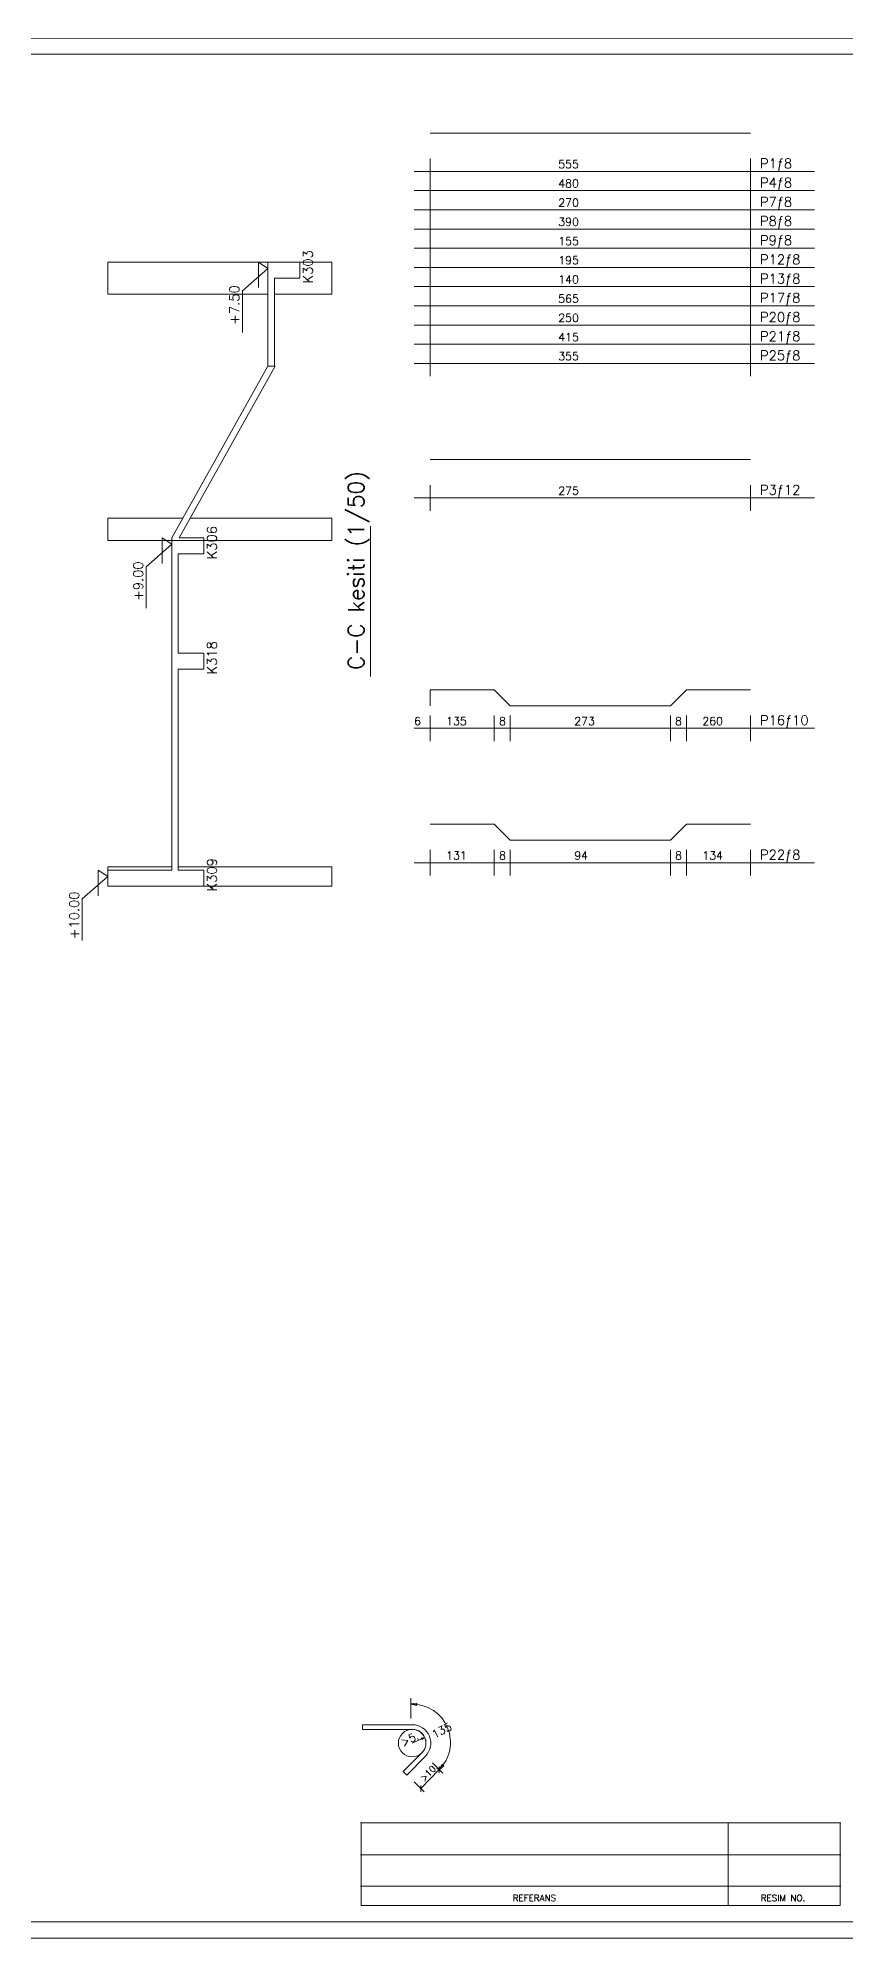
# Model space of a CAD drawing. Header units: inches. Extents: x 0 to 1.26, y 0 to 0.59.
# Drawn here: x 0.402 to 0.654, y 0 to 0.594 of the extents above; entities that cross this region are included whole.
import ezdxf

# ---------------------------------------------------------------- set-up
doc = ezdxf.new("R2010")
doc.units = ezdxf.units.IN
doc.header["$MEASUREMENT"] = 0
doc.linetypes.add('HIDDEN', pattern=[0.006, 0.002, -0.002, 0.002])
for name, color, linetype, lineweight in [('OLCU', 1, 'Continuous', 0), ('PENC2', 1, 'Continuous', 0), ('PENC3', 2, 'Continuous', 0), ('PENC4', 3, 'Continuous', 0), ('PENH2', 1, 'HIDDEN', 0)]:
    doc.layers.add(name, color=color, linetype=linetype, lineweight=lineweight)
doc.styles.add('RomanSTA', font='RomanSTA.ttf')

msp = doc.modelspace()

# ---------------------------------------------------------------- linework, layer by layer
at = {"layer": 'OLCU', "linetype": 'Continuous'}
for p, q in [((0.52249, 0.0457), (0.51929, 0.0488)), ((0.52142, 0.0467), (0.52716, 0.0526)), ((0.52143, 0.0457), (0.52142, 0.0477))]:
    msp.add_line(p, q, dxfattribs=at)
at = {"layer": 'PENC2', "linetype": 'Continuous'}
for p, q in [((0.52433, 0.556), (0.52433, 0.488)), ((0.62433, 0.556), (0.62433, 0.488)), ((0.51933, 0.552), (0.64433, 0.552)), ((0.51933, 0.546), (0.64433, 0.546)), ((0.51933, 0.54), (0.64433, 0.54)), ((0.51933, 0.534), (0.64433, 0.534)), ((0.47067, 0.5157), (0.47067, 0.5237)), ((0.47067, 0.5237), (0.47367, 0.5217)), ((0.51933, 0.528), (0.64433, 0.528)), ((0.46567, 0.5147), (0.47367, 0.5217)), ((0.51933, 0.522), (0.64433, 0.522)), ((0.46567, 0.5147), (0.46567, 0.5017)), ((0.51933, 0.516), (0.64433, 0.516)), ((0.51933, 0.51), (0.64433, 0.51)), ((0.51933, 0.504), (0.64433, 0.504)), ((0.51933, 0.498), (0.64433, 0.498)), ((0.51933, 0.492), (0.64433, 0.492)), ((0.52433, 0.454), (0.52433, 0.446)), ((0.62433, 0.454), (0.62433, 0.446)), ((0.51933, 0.45), (0.64433, 0.45)), ((0.43567, 0.4285), (0.44367, 0.4355)), ((0.44067, 0.4295), (0.44067, 0.4375)), ((0.44067, 0.4375), (0.44367, 0.4355)), ((0.43567, 0.4285), (0.43567, 0.4155)), ((0.52433, 0.382), (0.52433, 0.374)), ((0.54433, 0.382), (0.54433, 0.374)), ((0.54933, 0.382), (0.54933, 0.374)), ((0.59933, 0.382), (0.59933, 0.374)), ((0.60433, 0.382), (0.60433, 0.374)), ((0.62433, 0.382), (0.62433, 0.374)), ((0.51933, 0.378), (0.64433, 0.378)), ((0.52433, 0.34), (0.52433, 0.332)), ((0.54433, 0.34), (0.54433, 0.332)), ((0.54933, 0.34), (0.54933, 0.332)), ((0.59933, 0.34), (0.59933, 0.332)), ((0.60433, 0.34), (0.60433, 0.332)), ((0.62433, 0.34), (0.62433, 0.332)), ((0.42067, 0.3257), (0.42067, 0.3337)), ((0.42067, 0.3337), (0.42367, 0.3317)), ((0.51933, 0.336), (0.64433, 0.336)), ((0.41567, 0.3247), (0.42367, 0.3317)), ((0.41567, 0.3247), (0.41567, 0.3117)), ((0.51833, 0.0749), (0.51833, 0.0686)), ((0.51833, 0.0732), (0.52016, 0.0734)), ((0.52009, 0.0727), (0.51833, 0.0731)), ((0.52016, 0.0734), (0.52009, 0.0727)), ((0.52823, 0.0515), (0.52502, 0.0547)), ((0.52717, 0.0516), (0.52715, 0.0536)), ((0.52717, 0.0526), (0.52804, 0.0542)), ((0.52862, 0.0538), (0.52722, 0.0526)), ((0.52804, 0.0542), (0.52862, 0.0538))]:
    msp.add_line(p, q, dxfattribs=at)
at = {"layer": 'PENC2'}
msp.add_circle((0.5187, 0.0609), 0.00431, dxfattribs=at)
msp.add_arc((0.51866, 0.0611), 0.01201, 315.00428, 90.00122, dxfattribs=at)
at = {"layer": 'PENC3', "linetype": 'Continuous'}
for p, q in [((0, 0.5933), (0.841, 0.5937)), ((0, 0.5886), (0.841, 0.5886)), ((0.47367, 0.5237), (0.47367, 0.5187)), ((0.47367, 0.5237), (0.48367, 0.5237)), ((0.48367, 0.5237), (0.48367, 0.5187)), ((0.47367, 0.5187), (0.47367, 0.4912)), ((0.47567, 0.5187), (0.48367, 0.5187)), ((0.47567, 0.5187), (0.47567, 0.4912)), ((0.47367, 0.4912), (0.44367, 0.4375)), ((0.47596, 0.4912), (0.44596, 0.4375)), ((0.47367, 0.4912), (0.47567, 0.4912)), ((0.47367, 0.4912), (0.47596, 0.4912)), ((0.44367, 0.4375), (0.44367, 0.4325)), ((0.44596, 0.4375), (0.45367, 0.4375)), ((0.45367, 0.4375), (0.45367, 0.4325)), ((0.44367, 0.4325), (0.44367, 0.4015)), ((0.44567, 0.4325), (0.45367, 0.4325)), ((0.44567, 0.4325), (0.44567, 0.4015)), ((0.44367, 0.4015), (0.44367, 0.3965)), ((0.44567, 0.4015), (0.45367, 0.4015)), ((0.45367, 0.4015), (0.45367, 0.3965)), ((0.44367, 0.3965), (0.44367, 0.3337)), ((0.44567, 0.3965), (0.45367, 0.3965)), ((0.44567, 0.3965), (0.44567, 0.3337)), ((0.42367, 0.3337), (0.42367, 0.3287)), ((0.42367, 0.3337), (0.44367, 0.3337)), ((0.44567, 0.3337), (0.45367, 0.3337)), ((0.45367, 0.3337), (0.45367, 0.3287)), ((0.42367, 0.3287), (0.45367, 0.3287)), ((0.51882, 0.0666), (0.50321, 0.0666)), ((0.50321, 0.0666), (0.50321, 0.0652)), ((0.5032, 0.0652), (0.51885, 0.0652)), ((0.5187, 0.0609), (0.52255, 0.0626)), ((0.52255, 0.0626), (0.52151, 0.0624)), ((0.52151, 0.0624), (0.52168, 0.062)), ((0.52168, 0.062), (0.52255, 0.0626)), ((0.5159, 0.052), (0.52208, 0.0582)), ((0.52284, 0.0568), (0.517, 0.0509)), ((0.517, 0.0509), (0.5159, 0.052)), ((0.50254, 0.036), (0.65254, 0.036)), ((0.50254, 0.026), (0.65254, 0.026)), ((0, 0.005), (0.841, 0.005)), ((0, 0), (0.841, 0))]:
    msp.add_line(p, q, dxfattribs=at)
at = {"layer": 'PENC3'}
for centre, radius in [((0.51876, 0.0609), 0.00575), ((0.5187, 0.0609), 0.00431)]:
    msp.add_arc(centre, radius, 315.00428, 90.00122, dxfattribs=at)
at = {"layer": 'PENC4', "linetype": 'Continuous'}
for p, q in [((0.52433, 0.564), (0.62433, 0.564)), ((0.42367, 0.5237), (0.49367, 0.5237)), ((0.42367, 0.5137), (0.47367, 0.5137)), ((0.47567, 0.5137), (0.49367, 0.5137)), ((0.52433, 0.462), (0.62433, 0.462)), ((0.42367, 0.4437), (0.44713, 0.4437)), ((0.44942, 0.4437), (0.49367, 0.4437)), ((0.50567, 0.4412), (0.50567, 0.3942)), ((0.42367, 0.4367), (0.49367, 0.4367)), ((0.52433, 0.39), (0.52433, 0.385)), ((0.52433, 0.39), (0.54433, 0.39)), ((0.54433, 0.39), (0.54933, 0.385)), ((0.59933, 0.385), (0.60433, 0.39)), ((0.60433, 0.39), (0.62433, 0.39)), ((0.54933, 0.385), (0.59933, 0.385)), ((0.52433, 0.348), (0.54433, 0.348)), ((0.54433, 0.348), (0.54933, 0.343)), ((0.59933, 0.343), (0.60433, 0.348)), ((0.60433, 0.348), (0.62433, 0.348)), ((0.54933, 0.343), (0.59933, 0.343)), ((0.42367, 0.3347), (0.44367, 0.3347)), ((0.42367, 0.3347), (0.42367, 0.3287)), ((0.44567, 0.3347), (0.49367, 0.3347)), ((0.42367, 0.3287), (0.49367, 0.3287)), ((0.50274, 0.036), (0.50274, 0.0102)), ((0.61734, 0.036), (0.61734, 0.01)), ((0.65234, 0.0102), (0.65234, 0.036)), ((0.50254, 0.0162), (0.65254, 0.0162)), ((0.50274, 0.0102), (0.65234, 0.0102))]:
    msp.add_line(p, q, dxfattribs=at)
at = {"layer": 'PENH2', "linetype": 'HIDDEN'}
for p, q in [((0.42367, 0.5237), (0.42367, 0.5137)), ((0.49367, 0.5237), (0.49367, 0.5137)), ((0.42367, 0.4437), (0.42367, 0.4367)), ((0.49367, 0.4437), (0.49367, 0.4367)), ((0.49367, 0.3347), (0.49367, 0.3287))]:
    msp.add_line(p, q, dxfattribs=at)

# ---------------------------------------------------------------- texts
at = {"layer": 'PENC2', "style": 'RomanSTA'}
for s, p in [('555', (0.56433, 0.553)), ('480', (0.56433, 0.547)), ('270', (0.56433, 0.541)), ('390', (0.56433, 0.535)), ('155', (0.56433, 0.529)), ('195', (0.56433, 0.523)), ('140', (0.56433, 0.517)), ('565', (0.56433, 0.511)), ('250', (0.56433, 0.505)), ('415', (0.56433, 0.499)), ('355', (0.56433, 0.493)), ('275', (0.56433, 0.451)), ('6', (0.51933, 0.379)), ('135', (0.52933, 0.379)), ('8', (0.54583, 0.379)), ('273', (0.56933, 0.379)), ('8', (0.60083, 0.379)), ('260', (0.60933, 0.379)), ('131', (0.52933, 0.337)), ('8', (0.54583, 0.337)), ('94', (0.56933, 0.337)), ('8', (0.60083, 0.337)), ('134', (0.60933, 0.337))]:
    msp.add_text(s, height=0.0025, dxfattribs=at).set_placement(p)
for s, p in [('135', (0.52565, 0.0623)), ('>5‚', (0.51598, 0.0598))]:
    msp.add_text(s, height=0.0025, rotation=27.00037, dxfattribs=at).set_placement(p)
at = {"layer": 'PENC3', "style": 'RomanSTA'}
for s, height, p in [('P1ƒ8', 0.003, (0.62733, 0.553)), ('P4ƒ8', 0.003, (0.62733, 0.547)), ('P7ƒ8', 0.003, (0.62733, 0.541)), ('P8ƒ8', 0.003, (0.62733, 0.535)), ('P9ƒ8', 0.003, (0.62733, 0.529)), ('P12ƒ8', 0.003, (0.62733, 0.523)), ('P13ƒ8', 0.003, (0.62733, 0.517)), ('P17ƒ8', 0.003, (0.62733, 0.511)), ('P20ƒ8', 0.003, (0.62733, 0.505)), ('P21ƒ8', 0.003, (0.62733, 0.499)), ('P25ƒ8', 0.003, (0.62733, 0.493)), ('P3ƒ12', 0.003, (0.62733, 0.451)), ('P16ƒ10', 0.003, (0.62733, 0.379)), ('P22ƒ8', 0.003, (0.62733, 0.337)), ('REFERANS', 0.002, (0.55011, 0.0115)), ('RESIM NO.', 0.002, (0.62757, 0.0115))]:
    msp.add_text(s, height=height, dxfattribs=at).set_placement(p)
for s, height, rotation, p in [('K303', 0.003, 90.00123, (0.48767, 0.517)), ('+7.50', 0.003, 90.00123, (0.46467, 0.5041)), ('K306', 0.003, 90.00123, (0.45767, 0.4308)), ('+9.00', 0.003, 90.00123, (0.43467, 0.4178)), ('K318', 0.003, 90.00123, (0.45767, 0.3948)), ('K309', 0.003, 90.00123, (0.45767, 0.327)), ('+10.00', 0.003, 90.00123, (0.41467, 0.3121)), ('>10‚', 0.002, 45.00061, (0.52242, 0.0488))]:
    msp.add_text(s, height=height, rotation=rotation, dxfattribs=at).set_placement(p)
at = {"layer": 'PENC4', "style": 'RomanSTA'}
msp.add_text('C-C kesiti (1/50)', height=0.005, rotation=90.00123, dxfattribs=at).set_placement((0.50367, 0.3962))

doc.saveas('drawing.dxf')
